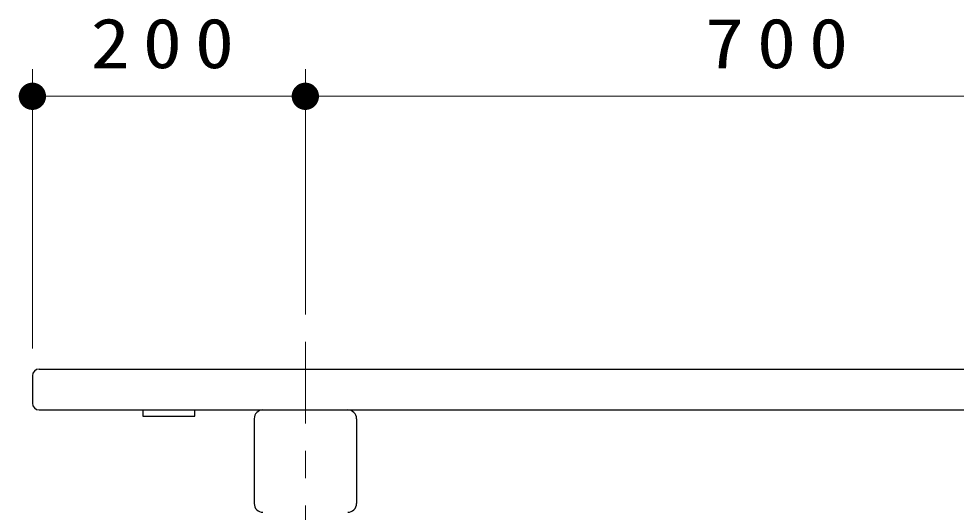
# Model space of a CAD drawing. Units: millimetres on the paper, scale 1:20. Extents: x -365 to 0, y -39 to 257.
# Drawn here: x -311.22 to -276.87, y 120.35 to 138.45 of the extents above; entities that cross this region are included whole.
import ezdxf

# ---------------------------------------------------------------- set-up
doc = ezdxf.new("R2010")
doc.units = ezdxf.units.MM
doc.linetypes.add('USER2', pattern=[6, 3, -1, 1, -1])
doc.layers.add('1_20', color=7, linetype='Continuous', lineweight=25)
doc.styles.add('ＭＳ ゴシック', font='')
doc.styles.get('ＭＳ ゴシック').set_extended_font_data('MS Gothic')

# ---------------------------------------------------------------- blocks, each defined once
blk = doc.blocks.new('filled_dot')
at = {"color": 0, "linetype": 'Continuous', "lineweight": -2, "const_width": 1.25}
blk.add_lwpolyline([(-0.625, 0, 1), (0.625, 0, 1)], format="xyb", close=True, dxfattribs=at)

msp = doc.modelspace()

# ---------------------------------------------------------------- linework, layer by layer
at = {"layer": '1_20', "lineweight": 13}
for p, q in [((-310.717, 126.353), (-310.717, 136.603)), ((-300.717, 127.603), (-300.717, 136.603)), ((-300.717, 127.603), (-300.717, 136.603)), ((-310.717, 135.603), (-300.717, 135.603)), ((-300.717, 135.603), (-265.717, 135.603))]:
    msp.add_line(p, q, dxfattribs=at)
at = {"layer": '1_20', "linetype": 'USER2', "lineweight": 13}
msp.add_line((-300.717, 126.603), (-300.717, 85.353), dxfattribs=at)
at = {"layer": '1_20'}
for p, q in [((-310.467, 125.603), (-220.967, 125.603)), ((-310.717, 125.353), (-310.717, 124.353)), ((-310.467, 124.103), (-220.967, 124.103)), ((-306.667, 124.103), (-306.667, 123.878)), ((-304.767, 123.878), (-304.767, 124.103)), ((-306.667, 123.878), (-304.767, 123.878)), ((-302.592, 123.783), (-302.592, 120.673)), ((-298.842, 123.783), (-298.842, 120.673))]:
    msp.add_line(p, q, dxfattribs=at)
for centre, radius, start, end in [((-310.467, 125.353), 0.25, 90, 180), ((-310.467, 124.353), 0.25, 180, 270), ((-302.272, 123.783), 0.32, 90, 180), ((-299.162, 123.783), 0.32, 0, 90), ((-302.272, 120.673), 0.32, 180, 270), ((-299.162, 120.673), 0.32, 270, 0)]:
    msp.add_arc(centre, radius, start, end, dxfattribs=at)

# ---------------------------------------------------------------- block references
at = {"layer": '1_20', "lineweight": 13, "xscale": 0.4, "yscale": 0.4}
for p in [(-310.717, 135.603), (-300.717, 135.603)]:
    msp.add_blockref('filled_dot', p, dxfattribs=at)
at = {"layer": '1_20', "lineweight": 13, "xscale": 0.4, "yscale": 0.4, "rotation": 180}
msp.add_blockref('filled_dot', (-300.717, 135.603), dxfattribs=at)

# ---------------------------------------------------------------- texts
at = {"layer": '1_20', "char_height": 1.833, "attachment_point": 8, "style": 'ＭＳ ゴシック'}
for s, insert in [('\\T1.33;\\W1.15;200', (-305.717, 136.603)), ('\\T1.33;\\W1.15;700', (-283.217, 136.603))]:
    msp.add_mtext(s, dxfattribs=dict(at, insert=insert))

doc.saveas('drawing.dxf')
